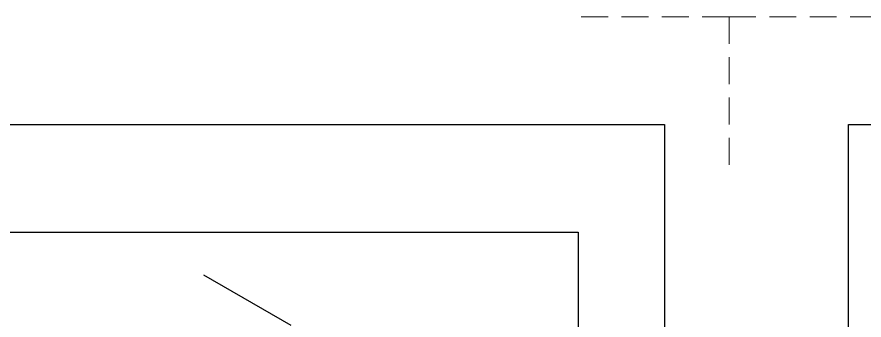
# Model space of a CAD drawing. Header units: millimetres. Extents: x 1804 to 3757, y 2643 to 7323.
# Drawn here: x 2157.9 to 2236.7, y 3208.3 to 3236.5 of the extents above; entities that cross this region are included whole.
import ezdxf

# ---------------------------------------------------------------- set-up
doc = ezdxf.new("R2010")
doc.units = ezdxf.units.MM
doc.linetypes.add('DASHED', pattern=[0.75, 0.5, -0.25])
for name, color, linetype, lineweight in [('_Cajetin Linea 3', 5, 'Continuous', 30), ('_Cajetin Linea 4', 3, 'DASHED', 0), ('Conduct', 1, 'Continuous', 30), ('POSTE', 7, 'Continuous', 13)]:
    doc.layers.add(name, color=color, linetype=linetype, lineweight=lineweight)

# ---------------------------------------------------------------- blocks, each defined once
blk = doc.blocks.new('CAJETIN ARMADO')
at = {"layer": '_Cajetin Linea 3', "ltscale": 0.1}
blk.add_lwpolyline([(1569.362, 5499.82), (1376.454, 5499.82), (1376.454, 5776.82), (1569.362, 5776.82)], close=True, dxfattribs=at)
at = {"layer": '_Cajetin Linea 4', "ltscale": 5}
for p, q in [((1365.362, 5786.82), (1365.362, 5771.82)), ((1365.362, 5786.82), (1380.362, 5786.82)), ((1575.362, 5786.82), (1560.362, 5786.82)), ((1575.362, 5786.82), (1575.362, 5771.82))]:
    blk.add_line(p, q, dxfattribs=at)

msp = doc.modelspace()

# ---------------------------------------------------------------- linework, layer by layer
msp.add_lwpolyline([(2210.125, 3103.148), (2151.211, 3103.148), (2151.211, 3216.498), (2210.125, 3216.498)], close=True)
at = {"layer": 'Conduct', "extrusion": (-1.11022e-16, 0.816497, 0.57735)}
msp.add_line((2175.257, 3212.543), (2183.397, 3207.843), dxfattribs=at)

# ---------------------------------------------------------------- block references
at = {"layer": 'POSTE', "lineweight": 25}
msp.add_blockref('CAJETIN ARMADO', (648.798, -2550.311), dxfattribs=at)
at = {"layer": 'POSTE', "lineweight": 15}
msp.add_blockref('CAJETIN ARMADO', (858.798, -2550.311), dxfattribs=at)

doc.saveas('drawing.dxf')
